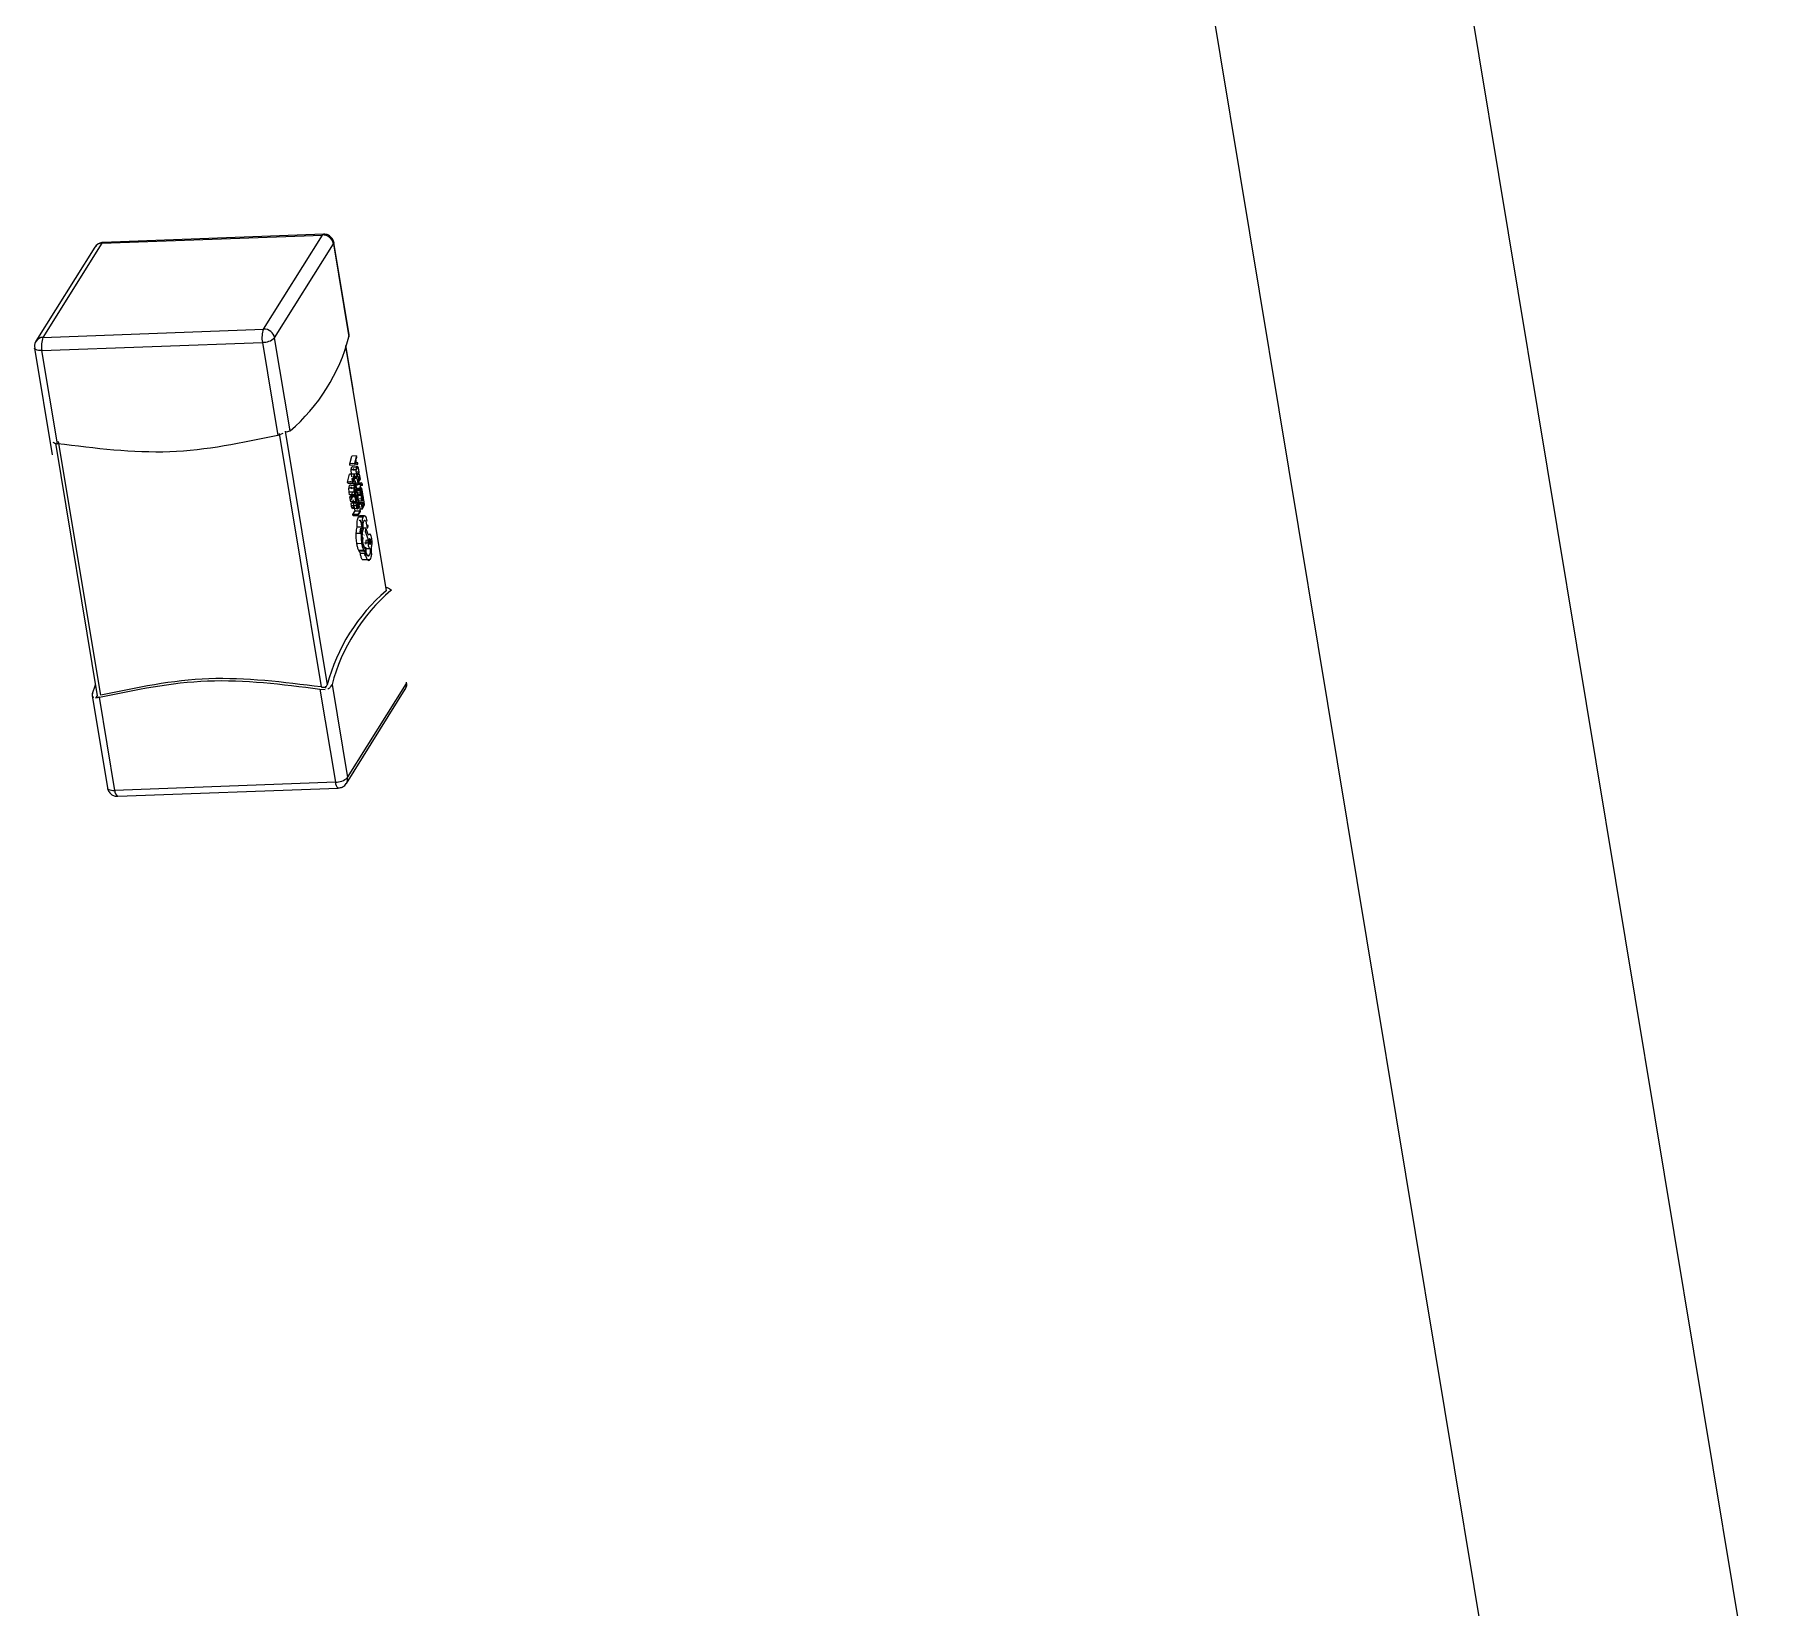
# Model space of a CAD drawing. Header units: millimetres. Extents: x -294 to 2792, y 5 to 1659.
# Drawn here: x 707.894 to 708.582, y 559.919 to 560.546 of the extents above; entities that cross this region are included whole.
import ezdxf

# ---------------------------------------------------------------- set-up
doc = ezdxf.new("R2010")
doc.units = ezdxf.units.MM
doc.layers.get('0').update_dxf_attribs({"lineweight": 18})

msp = doc.modelspace()

# ---------------------------------------------------------------- linework, layer by layer
at = {"color": 7, "linetype": 'Continuous', "lineweight": 25}
for p, q in [((708.65839, 559.39514), (708.26105, 561.79271)), ((708.17948, 561.66235), (708.57324, 559.28642)), ((707.91754, 560.46091), (707.89409, 560.42343)), ((707.92032, 560.46244), (707.89687, 560.42496)), ((707.92087, 560.46271), (707.92028, 560.46273)), ((707.92032, 560.46244), (708.00819, 560.46573)), ((708.00865, 560.46608), (707.92078, 560.46278)), ((707.98474, 560.42825), (708.00819, 560.46573)), ((707.98917, 560.42474), (708.01262, 560.46222)), ((708.01262, 560.46222), (708.01876, 560.42514)), ((708.01884, 560.42593), (708.01274, 560.46273)), ((707.89687, 560.42496), (707.98474, 560.42825)), ((708.01876, 560.42514), (708.01883, 560.42593)), ((707.89353, 560.42066), (707.90057, 560.37817)), ((707.89646, 560.41968), (707.98433, 560.42297)), ((707.90261, 560.38259), (707.89646, 560.41968)), ((707.98433, 560.42297), (707.99047, 560.38589)), ((707.99531, 560.38766), (707.98917, 560.42474)), ((708.01744, 560.42151), (708.0336, 560.32402)), ((708.0204, 560.40427), (708.01751, 560.4217)), ((707.99245, 560.38662), (707.99047, 560.38589)), ((707.99098, 560.3867), (708.00773, 560.28566)), ((707.9934, 560.38759), (708.01015, 560.28655)), ((707.90184, 560.38278), (707.91852, 560.28213)), ((707.91986, 560.28237), (707.90312, 560.38341)), ((708.01908, 560.3746), (708.01989, 560.37767)), ((708.0218, 560.37774), (708.01989, 560.37767)), ((708.0218, 560.37774), (708.02099, 560.37467)), ((708.02166, 560.37638), (708.02188, 560.37721)), ((708.02188, 560.37721), (708.0218, 560.37774)), ((708.01821, 560.36732), (708.01901, 560.37039)), ((708.02092, 560.37046), (708.01901, 560.37039)), ((708.02099, 560.37467), (708.01908, 560.3746)), ((708.01917, 560.37409), (708.01908, 560.3746)), ((708.01917, 560.37409), (708.02108, 560.37416)), ((708.01934, 560.37459), (708.01926, 560.37454)), ((708.02158, 560.3722), (708.01967, 560.37212)), ((708.01976, 560.3705), (708.01967, 560.37212)), ((708.02167, 560.37057), (708.01976, 560.3705)), ((708.01994, 560.36944), (708.01976, 560.3705)), ((708.02161, 560.37334), (708.01994, 560.37327)), ((708.02001, 560.37476), (708.02035, 560.37486)), ((708.02092, 560.37046), (708.02012, 560.36739)), ((708.0204, 560.37286), (708.02069, 560.37193)), ((708.02042, 560.37333), (708.02191, 560.37339)), ((708.02101, 560.36993), (708.02092, 560.37046)), ((708.02097, 560.37021), (708.02109, 560.3704)), ((708.02122, 560.36869), (708.02097, 560.37021)), ((708.02099, 560.37467), (708.02108, 560.37416)), ((708.02108, 560.37416), (708.02235, 560.3744)), ((708.02123, 560.37479), (708.02117, 560.37461)), ((708.02117, 560.37461), (708.02125, 560.37466)), ((708.02119, 560.37466), (708.02125, 560.37466)), ((708.02121, 560.37478), (708.02178, 560.3748)), ((708.02157, 560.37604), (708.02123, 560.37479)), ((708.02125, 560.37466), (708.02178, 560.3748)), ((708.02178, 560.3748), (708.02157, 560.37604)), ((708.02158, 560.3722), (708.02167, 560.37057)), ((708.02171, 560.37197), (708.02194, 560.37285)), ((708.02179, 560.37075), (708.02171, 560.37197)), ((708.02175, 560.37143), (708.02269, 560.37146)), ((708.02189, 560.37018), (708.02179, 560.37075)), ((708.02185, 560.36951), (708.02288, 560.37117)), ((708.02269, 560.37146), (708.02189, 560.37018)), ((708.02226, 560.37493), (708.02191, 560.37492)), ((708.02226, 560.37493), (708.02192, 560.37483)), ((708.02194, 560.37285), (708.02231, 560.37293)), ((708.02235, 560.3744), (708.02226, 560.37493)), ((708.02231, 560.37293), (708.0226, 560.372)), ((708.02288, 560.37028), (708.02231, 560.37026)), ((708.023, 560.37047), (708.02243, 560.37045)), ((708.0226, 560.372), (708.02269, 560.37146)), ((708.02288, 560.37117), (708.02272, 560.37219)), ((708.023, 560.37047), (708.02288, 560.37028)), ((708.02288, 560.37028), (708.02313, 560.36876)), ((708.02333, 560.36847), (708.023, 560.37047)), ((708.02012, 560.36739), (708.01821, 560.36732)), ((708.01829, 560.36681), (708.01821, 560.36732)), ((708.01829, 560.36681), (708.0202, 560.36688)), ((708.01847, 560.36732), (708.01839, 560.36726)), ((708.0207, 560.36492), (708.01879, 560.36485)), ((708.01889, 560.36323), (708.01879, 560.36485)), ((708.02098, 560.36607), (708.01907, 560.366)), ((708.01913, 560.36748), (708.01948, 560.36758)), ((708.01952, 560.36558), (708.01981, 560.36465)), ((708.01955, 560.36605), (708.02103, 560.36611)), ((708.02007, 560.36866), (708.02019, 560.36885)), ((708.02038, 560.36675), (708.02007, 560.36866)), ((708.02012, 560.36739), (708.0202, 560.36688)), ((708.0202, 560.36688), (708.02148, 560.36712)), ((708.02036, 560.36752), (708.0203, 560.36733)), ((708.0203, 560.36733), (708.02038, 560.36739)), ((708.02031, 560.36738), (708.02038, 560.36739)), ((708.02035, 560.3675), (708.0209, 560.36752)), ((708.0207, 560.36877), (708.02036, 560.36752)), ((708.02038, 560.36739), (708.0209, 560.36752)), ((708.02229, 560.36682), (708.02038, 560.36675)), ((708.02042, 560.36742), (708.02076, 560.36795)), ((708.02054, 560.36927), (708.02066, 560.36946)), ((708.02076, 560.36795), (708.02054, 560.36927)), ((708.0209, 560.36752), (708.0207, 560.36877)), ((708.0207, 560.36492), (708.0208, 560.3633)), ((708.02076, 560.36672), (708.02182, 560.36688)), ((708.02084, 560.36624), (708.02076, 560.36672)), ((708.02079, 560.3691), (708.02101, 560.36993)), ((708.02104, 560.36756), (708.02079, 560.3691)), ((708.0221, 560.36892), (708.02083, 560.36887)), ((708.02245, 560.36934), (708.02084, 560.36928)), ((708.02122, 560.36625), (708.02084, 560.36624)), ((708.02084, 560.3647), (708.02107, 560.36557)), ((708.02092, 560.36347), (708.02084, 560.3647)), ((708.02198, 560.36873), (708.02086, 560.36869)), ((708.02088, 560.36814), (708.02122, 560.36869)), ((708.02088, 560.36415), (708.02181, 560.36419)), ((708.02185, 560.36951), (708.02089, 560.36948)), ((708.02101, 560.36291), (708.02092, 560.36347)), ((708.02097, 560.36224), (708.02201, 560.36389)), ((708.02181, 560.36419), (708.02101, 560.36291)), ((708.02139, 560.36765), (708.02103, 560.36764)), ((708.02139, 560.36765), (708.02104, 560.36756)), ((708.02107, 560.36557), (708.02143, 560.36565)), ((708.0211, 560.36469), (708.02154, 560.36628)), ((708.02119, 560.36417), (708.0211, 560.36469)), ((708.02275, 560.36631), (708.02122, 560.36625)), ((708.02126, 560.36383), (708.02139, 560.36403)), ((708.02133, 560.36315), (708.02126, 560.36383)), ((708.02148, 560.36712), (708.02139, 560.36765)), ((708.02143, 560.36565), (708.02172, 560.36472)), ((708.02154, 560.36628), (708.02159, 560.36644)), ((708.02167, 560.36444), (708.02177, 560.36479)), ((708.02167, 560.36369), (708.02167, 560.36444)), ((708.02168, 560.36314), (708.02167, 560.36369)), ((708.02172, 560.36472), (708.02181, 560.36419)), ((708.02201, 560.36389), (708.02184, 560.36492)), ((708.02257, 560.36953), (708.02185, 560.36951)), ((708.02301, 560.36477), (708.02187, 560.36472)), ((708.0221, 560.3661), (708.02192, 560.36641)), ((708.0231, 560.36425), (708.02196, 560.3642)), ((708.0221, 560.36892), (708.02198, 560.36873)), ((708.02198, 560.36873), (708.02229, 560.36682)), ((708.0233, 560.3641), (708.02198, 560.36405)), ((708.02317, 560.3639), (708.02199, 560.36386)), ((708.0221, 560.36307), (708.02205, 560.36395)), ((708.02233, 560.36749), (708.0221, 560.36892)), ((708.02213, 560.36581), (708.0221, 560.3661)), ((708.02267, 560.36802), (708.02225, 560.368)), ((708.02229, 560.36682), (708.02333, 560.36847)), ((708.02267, 560.36679), (708.0223, 560.36678)), ((708.02267, 560.36802), (708.02233, 560.36749)), ((708.02373, 560.36695), (708.02234, 560.3669)), ((708.02257, 560.36953), (708.02245, 560.36934)), ((708.02245, 560.36934), (708.02267, 560.36802)), ((708.02279, 560.36821), (708.02257, 560.36953)), ((708.02373, 560.36695), (708.02267, 560.36679)), ((708.02267, 560.36679), (708.02275, 560.36631)), ((708.0227, 560.36875), (708.02313, 560.36876)), ((708.02275, 560.36631), (708.02343, 560.36648)), ((708.02313, 560.36876), (708.02279, 560.36821)), ((708.02345, 560.36635), (708.02282, 560.36632)), ((708.02345, 560.36635), (708.02301, 560.36477)), ((708.02301, 560.36477), (708.0231, 560.36425)), ((708.0231, 560.36425), (708.02366, 560.36647)), ((708.02358, 560.36451), (708.02316, 560.3645)), ((708.0233, 560.3641), (708.02317, 560.3639)), ((708.02317, 560.3639), (708.02324, 560.36322)), ((708.02368, 560.36486), (708.02325, 560.36485)), ((708.02336, 560.36334), (708.0233, 560.3641)), ((708.02345, 560.36302), (708.02336, 560.36334)), ((708.0235, 560.36651), (708.02343, 560.36648)), ((708.0235, 560.36651), (708.02345, 560.36635)), ((708.02404, 560.36588), (708.02351, 560.36586)), ((708.02401, 560.36617), (708.02358, 560.36615)), ((708.02368, 560.36486), (708.02358, 560.36451)), ((708.02358, 560.36451), (708.02358, 560.36376)), ((708.02358, 560.36376), (708.02359, 560.36321)), ((708.02366, 560.36647), (708.02383, 560.36648)), ((708.02388, 560.36482), (708.02366, 560.36481)), ((708.02388, 560.36482), (708.02368, 560.36486)), ((708.02373, 560.36358), (708.02372, 560.36418)), ((708.02373, 560.36285), (708.02373, 560.36358)), ((708.02383, 560.36648), (708.02401, 560.36617)), ((708.02407, 560.36414), (708.02388, 560.36482)), ((708.02396, 560.36402), (708.02401, 560.36314)), ((708.02401, 560.36617), (708.02404, 560.36588)), ((708.02401, 560.36314), (708.02415, 560.36335)), ((708.02404, 560.36588), (708.02416, 560.36606)), ((708.02415, 560.36335), (708.02407, 560.36414)), ((708.02416, 560.36606), (708.02412, 560.36638)), ((708.0208, 560.3633), (708.01889, 560.36323)), ((708.01906, 560.36217), (708.01889, 560.36323)), ((708.02097, 560.36224), (708.01906, 560.36217)), ((708.01919, 560.36138), (708.01931, 560.36157)), ((708.0211, 560.36145), (708.01919, 560.36138)), ((708.01951, 560.35947), (708.01919, 560.36138)), ((708.02122, 560.36164), (708.01931, 560.36157)), ((708.02142, 560.35954), (708.01951, 560.35947)), ((708.01955, 560.36014), (708.01988, 560.36067)), ((708.01966, 560.362), (708.01978, 560.36219)), ((708.02157, 560.36207), (708.01966, 560.362)), ((708.01988, 560.36067), (708.01966, 560.362)), ((708.01966, 560.35877), (708.0198, 560.35899)), ((708.02157, 560.35884), (708.01966, 560.35877)), ((708.01976, 560.35782), (708.01966, 560.35877)), ((708.02167, 560.35789), (708.01976, 560.35782)), ((708.02171, 560.35906), (708.0198, 560.35899)), ((708.02, 560.36086), (708.02035, 560.36142)), ((708.0201, 560.36293), (708.02022, 560.36312)), ((708.02035, 560.36142), (708.0201, 560.36293)), ((708.02205, 560.35677), (708.02014, 560.3567)), ((708.02016, 560.35719), (708.02054, 560.3573)), ((708.0205, 560.36011), (708.02063, 560.36031)), ((708.02073, 560.35926), (708.0205, 560.36011)), ((708.02054, 560.3573), (708.02078, 560.35813)), ((708.02264, 560.35933), (708.02073, 560.35926)), ((708.02078, 560.35813), (708.02073, 560.35926)), ((708.0208, 560.3633), (708.02097, 560.36224)), ((708.02169, 560.36226), (708.02097, 560.36223)), ((708.02104, 560.35726), (708.02116, 560.35745)), ((708.02128, 560.35578), (708.02104, 560.35726)), ((708.02122, 560.36164), (708.0211, 560.36145)), ((708.0211, 560.36145), (708.02142, 560.35954)), ((708.02146, 560.36021), (708.02122, 560.36164)), ((708.02151, 560.36251), (708.02133, 560.36315)), ((708.02179, 560.36074), (708.02138, 560.36072)), ((708.02142, 560.35954), (708.02246, 560.3612)), ((708.02201, 560.363), (708.02144, 560.36298)), ((708.02179, 560.36074), (708.02146, 560.36021)), ((708.02172, 560.36246), (708.02151, 560.36251)), ((708.02213, 560.36319), (708.02156, 560.36317)), ((708.02169, 560.36226), (708.02157, 560.36207)), ((708.02157, 560.36207), (708.02179, 560.36074)), ((708.02171, 560.35906), (708.02157, 560.35884)), ((708.02157, 560.35884), (708.02167, 560.35789)), ((708.02179, 560.35809), (708.02171, 560.35906)), ((708.02199, 560.35972), (708.02177, 560.36053)), ((708.02177, 560.35838), (708.02189, 560.35857)), ((708.02209, 560.35647), (708.02177, 560.35838)), ((708.02207, 560.35726), (708.02179, 560.35809)), ((708.02181, 560.36016), (708.02241, 560.36018)), ((708.02182, 560.36147), (708.02226, 560.36149)), ((708.02189, 560.36193), (708.02237, 560.36269)), ((708.02226, 560.36149), (708.02191, 560.36093)), ((708.02254, 560.36039), (708.02194, 560.36036)), ((708.02213, 560.36074), (708.02197, 560.36148)), ((708.02213, 560.36319), (708.02201, 560.363)), ((708.02201, 560.363), (708.02226, 560.36149)), ((708.02368, 560.3606), (708.02204, 560.36054)), ((708.02245, 560.35737), (708.02207, 560.35726)), ((708.02324, 560.36322), (708.02213, 560.36318)), ((708.02246, 560.3612), (708.02213, 560.36319)), ((708.02213, 560.35714), (708.02246, 560.35767)), ((708.02342, 560.36258), (708.02224, 560.36254)), ((708.02363, 560.36253), (708.02224, 560.36248)), ((708.02224, 560.35899), (708.02236, 560.35918)), ((708.02246, 560.35767), (708.02224, 560.35899)), ((708.0238, 560.362), (708.02233, 560.36195)), ((708.02254, 560.36039), (708.02241, 560.36018)), ((708.02241, 560.36018), (708.02264, 560.35933)), ((708.02269, 560.35821), (708.02245, 560.35737)), ((708.02277, 560.35945), (708.02254, 560.36039)), ((708.02254, 560.35688), (708.02284, 560.35795)), ((708.02258, 560.35786), (708.02293, 560.35841)), ((708.02264, 560.35933), (708.02269, 560.35821)), ((708.02295, 560.35733), (708.02266, 560.35732)), ((708.02268, 560.35993), (708.02279, 560.36012)), ((708.02293, 560.35841), (708.02268, 560.35993)), ((708.0239, 560.35979), (708.0227, 560.35975)), ((708.02307, 560.35752), (708.02272, 560.35751)), ((708.02284, 560.35795), (708.02277, 560.35945)), ((708.02427, 560.35925), (708.02278, 560.3592)), ((708.02415, 560.35907), (708.02279, 560.35901)), ((708.0238, 560.35864), (708.02281, 560.3586)), ((708.02368, 560.35845), (708.02282, 560.35842)), ((708.02307, 560.35752), (708.02295, 560.35733)), ((708.02339, 560.35557), (708.02307, 560.35752)), ((708.024, 560.35654), (708.02323, 560.35651)), ((708.02324, 560.36322), (708.02342, 560.36258)), ((708.02428, 560.36277), (708.02338, 560.36273)), ((708.02342, 560.36258), (708.02363, 560.36253)), ((708.02363, 560.36253), (708.02373, 560.36285)), ((708.0238, 560.35864), (708.02368, 560.35845)), ((708.02368, 560.35845), (708.024, 560.35654)), ((708.02401, 560.36314), (708.02373, 560.36313)), ((708.02405, 560.36081), (708.02378, 560.3608)), ((708.02428, 560.36277), (708.0238, 560.362)), ((708.02404, 560.35721), (708.0238, 560.35864)), ((708.02388, 560.36155), (708.02405, 560.36081)), ((708.0239, 560.35979), (708.02403, 560.36)), ((708.02392, 560.36022), (708.02428, 560.36023)), ((708.0247, 560.36019), (708.02394, 560.36016)), ((708.02437, 560.35774), (708.02395, 560.35772)), ((708.02398, 560.36171), (708.02405, 560.36182)), ((708.02411, 560.36112), (708.02398, 560.36171)), ((708.024, 560.35654), (708.02504, 560.35819)), ((708.02459, 560.36), (708.02402, 560.35998)), ((708.02438, 560.36145), (708.02404, 560.36144)), ((708.02437, 560.35774), (708.02404, 560.35721)), ((708.02424, 560.36186), (708.02408, 560.36186)), ((708.02441, 560.36105), (708.02413, 560.36104)), ((708.02427, 560.35925), (708.02415, 560.35907)), ((708.02415, 560.35907), (708.02437, 560.35774)), ((708.02422, 560.36077), (708.02434, 560.36077)), ((708.02449, 560.35793), (708.02427, 560.35925)), ((708.02435, 560.3623), (708.02428, 560.36277)), ((708.0244, 560.35847), (708.02484, 560.35848)), ((708.02484, 560.35848), (708.02449, 560.35793)), ((708.0247, 560.36019), (708.02459, 560.36)), ((708.02459, 560.36), (708.02484, 560.35848)), ((708.02504, 560.35819), (708.0247, 560.36019)), ((708.02036, 560.35432), (708.02128, 560.35578)), ((708.02227, 560.35439), (708.02036, 560.35432)), ((708.02044, 560.35384), (708.02036, 560.35432)), ((708.02235, 560.35391), (708.02044, 560.35384)), ((708.02128, 560.35578), (708.02319, 560.35586)), ((708.02319, 560.35586), (708.02227, 560.35439)), ((708.02227, 560.35439), (708.02235, 560.35391)), ((708.02235, 560.35391), (708.02339, 560.35557)), ((708.0226, 560.35344), (708.02451, 560.35351)), ((708.02497, 560.35386), (708.02306, 560.35379)), ((708.02397, 560.34965), (708.02377, 560.35083)), ((708.02568, 560.35091), (708.02588, 560.34972)), ((708.02588, 560.34972), (708.02589, 560.34955)), ((708.02172, 560.34693), (708.02363, 560.347)), ((708.02384, 560.3428), (708.02193, 560.34273)), ((708.02398, 560.34935), (708.02207, 560.34928)), ((708.0233, 560.34748), (708.02355, 560.34892)), ((708.0244, 560.34477), (708.0233, 560.34748)), ((708.02546, 560.34899), (708.02455, 560.34896)), ((708.02459, 560.3487), (708.02456, 560.34891)), ((708.02471, 560.3461), (708.02479, 560.34622)), ((708.02495, 560.3431), (708.02686, 560.34318)), ((708.02546, 560.34899), (708.02521, 560.34755)), ((708.02521, 560.34755), (708.02631, 560.34484)), ((708.02662, 560.34617), (708.02546, 560.34899)), ((708.02743, 560.34409), (708.02552, 560.34402)), ((708.0267, 560.34629), (708.02658, 560.34628)), ((708.0267, 560.34629), (708.02662, 560.34617)), ((708.02466, 560.34009), (708.02275, 560.34002)), ((708.02326, 560.33938), (708.02275, 560.34002)), ((708.02517, 560.33945), (708.02326, 560.33938)), ((708.02335, 560.33874), (708.02326, 560.33938)), ((708.02526, 560.33882), (708.02335, 560.33874)), ((708.02612, 560.33635), (708.02421, 560.33628)), ((708.02466, 560.34009), (708.02517, 560.33945)), ((708.02517, 560.33945), (708.02526, 560.33882)), ((708.02716, 560.33645), (708.02525, 560.33638)), ((708.0257, 560.33955), (708.02558, 560.34113)), ((708.02729, 560.34076), (708.02561, 560.34069)), ((708.02687, 560.33809), (708.02616, 560.33806)), ((708.0336, 560.32402), (708.03368, 560.32414)), ((708.03523, 560.32457), (708.03564, 560.3244)), ((707.91647, 560.28225), (707.92257, 560.24544)), ((707.91655, 560.28304), (707.9178, 560.28647)), ((707.91802, 560.28185), (707.91871, 560.28225)), ((707.9255, 560.24447), (707.91935, 560.28155)), ((708.00722, 560.28484), (708.01336, 560.24776)), ((708.00722, 560.28484), (708.00934, 560.28469)), ((708.00928, 560.28564), (708.00971, 560.28529)), ((708.01206, 560.28662), (708.0182, 560.24953)), ((708.01777, 560.24727), (708.04122, 560.28475)), ((708.0182, 560.24953), (708.04165, 560.28701)), ((708.01336, 560.24776), (707.9255, 560.24447)), ((707.92667, 560.2421), (708.01453, 560.24539)), ((708.01427, 560.24547), (708.01504, 560.24544))]:
    msp.add_line(p, q, dxfattribs=at)
for points in [[(708.01274, 560.46273), (708.01274, 560.46254), (708.01262, 560.46222)], [(707.89646, 560.41968), (707.89573, 560.41968), (707.89508, 560.41975), (707.89451, 560.41987), (707.89406, 560.42006), (707.89374, 560.42028), (707.89356, 560.42055), (707.89353, 560.42066)], [(708.04165, 560.28701), (708.04178, 560.28733), (708.04178, 560.28752)], [(707.92257, 560.24544), (707.9226, 560.24534), (707.92277, 560.24507), (707.92309, 560.24484), (707.92355, 560.24466), (707.92411, 560.24454), (707.92477, 560.24447), (707.9255, 560.24447)]]:
    msp.add_lwpolyline(points, dxfattribs=at)
for centre, radius, start, end in [((707.92037, 560.45906), 0.00338, 90.72753, 146.77623), ((707.92084, 560.46223), 0.000559, 96.55422, 158.07791), ((708.00871, 560.46552), 0.000558, 96.05279, 158.15447), ((708.00833, 560.46137), 0.00437, 11.31627, 91.88831), ((707.99342, 560.42491), 0.0093, 158.96821, 192.05159), ((707.98488, 560.42389), 0.00437, 11.31627, 91.88831), ((707.89692, 560.42158), 0.00338, 90.73465, 146.39965), ((707.90556, 560.42162), 0.0093, 158.96821, 192.05159), ((707.9846, 560.42971), 0.00674, 267.64387, 312.58732), ((707.94674, 560.44413), 0.07449, 310.70311, 345.22918), ((708.08217, 560.26756), 0.07449, 130.70311, 165.22918), ((708.08408, 560.26763), 0.07449, 130.70311, 165.22918), ((708.03847, 560.28644), 0.00323, 328.3562, 10.17537), ((708.01364, 560.2545), 0.00674, 267.64387, 312.58732), ((708.016, 560.24759), 0.00264, 176.26832, 236.15225), ((708.01503, 560.24896), 0.00323, 327.97238, 10.17993), ((707.92812, 560.24429), 0.00263, 176.18542, 236.38044)]:
    msp.add_arc(centre, radius, start, end, dxfattribs=at)
for points, knots in [([(707.92028, 560.46273), (707.91979, 560.4626), (707.91905, 560.46239), (707.91813, 560.46171), (707.91778, 560.46121), (707.91758, 560.46092)], [0, 0, 0, 0, 0.001520036, 0.002319337, 0.003382694, 0.003382694, 0.003382694, 0.003382694]), ([(708.01271, 560.46273), (708.01271, 560.4628), (708.0127, 560.46338), (708.01214, 560.4644), (708.0111, 560.46545), (708.00986, 560.46604), (708.00907, 560.46602), (708.00873, 560.46601)], [0, 0, 0, 0, 0.000222355, 0.001769783, 0.003367399, 0.004781718, 0.005795422, 0.005795422, 0.005795422, 0.005795422]), ([(707.89413, 560.42344), (707.89408, 560.42337), (707.89373, 560.42295), (707.89344, 560.42196), (707.89353, 560.42108), (707.89357, 560.42066)], [0, 0, 0, 0, 0.000247285, 0.001684348, 0.002966857, 0.002966857, 0.002966857, 0.002966857]), ([(707.99531, 560.38766), (707.99513, 560.38757), (707.99478, 560.38739), (707.99399, 560.38721), (707.9935, 560.38712), (707.9934, 560.3871)], [0, 0, 0, 0, 0.000895094, 0.001790491, 0.002004002, 0.002004002, 0.002004002, 0.002004002]), ([(708.01967, 560.37212), (708.01969, 560.37236), (708.01975, 560.37285), (708.01988, 560.37313), (708.01994, 560.37327)], [0, 0, 0, 0, 0.000582269, 0.001194799, 0.001194799, 0.001194799, 0.001194799]), ([(708.01994, 560.37327), (708.02002, 560.37336), (708.02017, 560.37353), (708.02034, 560.3734), (708.02042, 560.37333)], [0, 0, 0, 0, 0.0003449408, 0.0006698384, 0.0006698384, 0.0006698384, 0.0006698384]), ([(708.02185, 560.37334), (708.02179, 560.3732), (708.02166, 560.37292), (708.0216, 560.37243), (708.02158, 560.3722)], [0, 0, 0, 0, 0.000612531, 0.001194799, 0.001194799, 0.001194799, 0.001194799]), ([(708.02233, 560.3734), (708.02225, 560.37347), (708.02208, 560.37361), (708.02193, 560.37343), (708.02185, 560.37334)], [0, 0, 0, 0, 0.0003248977, 0.0006698384, 0.0006698384, 0.0006698384, 0.0006698384]), ([(708.02272, 560.37219), (708.02266, 560.37245), (708.02256, 560.37295), (708.02241, 560.37326), (708.02233, 560.3734)], [0, 0, 0, 0, 0.000663033, 0.001280313, 0.001280313, 0.001280313, 0.001280313]), ([(708.01879, 560.36485), (708.01882, 560.36509), (708.01887, 560.36557), (708.019, 560.36585), (708.01907, 560.366)], [0, 0, 0, 0, 0.000582269, 0.001194799, 0.001194799, 0.001194799, 0.001194799]), ([(708.01907, 560.366), (708.01915, 560.36608), (708.0193, 560.36626), (708.01947, 560.36612), (708.01955, 560.36605)], [0, 0, 0, 0, 0.0003449408, 0.0006698384, 0.0006698384, 0.0006698384, 0.0006698384]), ([(708.02098, 560.36607), (708.02091, 560.36592), (708.02078, 560.36565), (708.02073, 560.36516), (708.0207, 560.36492)], [0, 0, 0, 0, 0.000612531, 0.001194799, 0.001194799, 0.001194799, 0.001194799]), ([(708.02146, 560.36612), (708.02138, 560.36619), (708.02121, 560.36633), (708.02106, 560.36616), (708.02098, 560.36607)], [0, 0, 0, 0, 0.0003248977, 0.0006698384, 0.0006698384, 0.0006698384, 0.0006698384]), ([(708.02184, 560.36492), (708.02179, 560.36518), (708.02169, 560.36568), (708.02153, 560.36598), (708.02146, 560.36612)], [0, 0, 0, 0, 0.000663033, 0.001280313, 0.001280313, 0.001280313, 0.001280313]), ([(708.02205, 560.36395), (708.02203, 560.36401), (708.02201, 560.36413), (708.02196, 560.36427), (708.02191, 560.36434), (708.02187, 560.36434), (708.02186, 560.36434)], [0, 0, 0, 0, 0.0001412582, 0.0002604163, 0.0003674781, 0.0004758507, 0.0004758507, 0.0004758507, 0.0004758507]), ([(708.02372, 560.36418), (708.02372, 560.3642), (708.02372, 560.36425), (708.02373, 560.36432), (708.02375, 560.36437), (708.02376, 560.3644), (708.02377, 560.36441)], [0, 0, 0, 0, 0.0000619787, 0.0001202989, 0.000178619, 0.0002405973, 0.0002405973, 0.0002405973, 0.0002405973]), ([(708.02412, 560.36638), (708.0241, 560.36647), (708.02405, 560.36665), (708.02396, 560.36683), (708.02385, 560.36693), (708.02377, 560.36694), (708.02373, 560.36695)], [0, 0, 0, 0, 0.0001683148, 0.0003406136, 0.0005318669, 0.0007532327, 0.0007532327, 0.0007532327, 0.0007532327]), ([(708.02377, 560.36441), (708.02378, 560.36441), (708.02382, 560.36441), (708.02387, 560.36434), (708.02392, 560.3642), (708.02394, 560.36408), (708.02396, 560.36402)], [0, 0, 0, 0, 0.0001083726, 0.0002154344, 0.0003345925, 0.0004758507, 0.0004758507, 0.0004758507, 0.0004758507]), ([(708.02014, 560.3567), (708.02007, 560.35683), (708.01991, 560.3571), (708.01981, 560.35757), (708.01976, 560.35782)], [0, 0, 0, 0, 0.000586514, 0.001195807, 0.001195807, 0.001195807, 0.001195807]), ([(708.02163, 560.36292), (708.02164, 560.36295), (708.02166, 560.36299), (708.02168, 560.36307), (708.02168, 560.36311), (708.02168, 560.36314)], [0, 0, 0, 0, 0.0001150079, 0.0001677232, 0.0002207258, 0.0002207258, 0.0002207258, 0.0002207258]), ([(708.02167, 560.35789), (708.02172, 560.35765), (708.02182, 560.35717), (708.02198, 560.3569), (708.02205, 560.35677)], [0, 0, 0, 0, 0.000609293, 0.001195807, 0.001195807, 0.001195807, 0.001195807]), ([(708.02177, 560.36053), (708.02175, 560.36067), (708.02173, 560.36088), (708.02172, 560.36116), (708.02173, 560.36134), (708.02175, 560.36152), (708.0218, 560.36174), (708.02185, 560.36185), (708.02189, 560.36193)], [0, 0, 0, 0, 0.00037732, 0.000544704, 0.000706195, 0.000869385, 0.001041643, 0.001436121, 0.001436121, 0.001436121, 0.001436121]), ([(708.02205, 560.35677), (708.02213, 560.35671), (708.0223, 560.3566), (708.02246, 560.35678), (708.02254, 560.35688)], [0, 0, 0, 0, 0.0003231992, 0.0006725941, 0.0006725941, 0.0006725941, 0.0006725941]), ([(708.02252, 560.36025), (708.02249, 560.36022), (708.02242, 560.36016), (708.02232, 560.36024), (708.02222, 560.36043), (708.02216, 560.36063), (708.02213, 560.36074)], [0, 0, 0, 0, 0.0001984207, 0.000381777, 0.0005744576, 0.0007978171, 0.0007978171, 0.0007978171, 0.0007978171]), ([(708.02354, 560.363), (708.02353, 560.36299), (708.02352, 560.36297), (708.02349, 560.36296), (708.02347, 560.36298), (708.02345, 560.36301), (708.02345, 560.36302)], [0, 0, 0, 0, 0.000035119, 0.0000686221, 0.0001027982, 0.0001398115, 0.0001398115, 0.0001398115, 0.0001398115]), ([(708.02359, 560.36321), (708.02359, 560.36318), (708.02359, 560.36314), (708.02357, 560.36306), (708.02355, 560.36302), (708.02354, 560.363)], [0, 0, 0, 0, 0.0000530026, 0.0001057178, 0.0002207258, 0.0002207258, 0.0002207258, 0.0002207258]), ([(708.0238, 560.362), (708.02378, 560.36196), (708.02374, 560.36189), (708.02368, 560.36173), (708.02364, 560.36155), (708.02362, 560.36132), (708.02362, 560.36113), (708.02364, 560.36087), (708.02366, 560.36071), (708.02368, 560.3606)], [0, 0, 0, 0, 0.000236537, 0.000404941, 0.000676748, 0.000802158, 0.001021939, 0.001135783, 0.001443064, 0.001443064, 0.001443064, 0.001443064]), ([(708.02368, 560.3606), (708.02369, 560.36055), (708.0237, 560.36047), (708.02373, 560.36035), (708.02375, 560.36023), (708.02378, 560.36011), (708.02381, 560.36001), (708.02385, 560.3599), (708.02388, 560.35983), (708.0239, 560.35979)], [0, 0, 0, 0, 0.0001129195, 0.0002258489, 0.0003387887, 0.0004517388, 0.0005646976, 0.0006776626, 0.0008349388, 0.0008349388, 0.0008349388, 0.0008349388]), ([(708.02379, 560.36072), (708.02378, 560.36079), (708.02377, 560.36089), (708.02376, 560.36104), (708.02376, 560.36115), (708.02378, 560.36127), (708.0238, 560.36137), (708.02384, 560.36147), (708.02387, 560.36152), (708.02388, 560.36155)], [0, 0, 0, 0, 0.0001818459, 0.000245162, 0.0003700523, 0.0004309769, 0.0005894333, 0.0006715484, 0.0008507408, 0.0008507408, 0.0008507408, 0.0008507408]), ([(708.02403, 560.36), (708.02401, 560.36002), (708.02399, 560.36006), (708.02395, 560.36014), (708.02392, 560.36023), (708.02388, 560.36032), (708.02385, 560.36043), (708.02382, 560.36056), (708.0238, 560.36066), (708.02379, 560.36072)], [0, 0, 0, 0, 0.0001027713, 0.0002055578, 0.0003083593, 0.0004111734, 0.0005139951, 0.0006168177, 0.0007673661, 0.0007673661, 0.0007673661, 0.0007673661]), ([(708.02405, 560.36182), (708.02406, 560.36183), (708.02408, 560.36186), (708.0241, 560.36188), (708.02413, 560.3619), (708.02415, 560.36191), (708.02418, 560.36191), (708.02421, 560.36189), (708.02423, 560.36187), (708.02424, 560.36186)], [0, 0, 0, 0, 0.0000326899, 0.000065387, 0.0000980921, 0.0001308047, 0.0001635225, 0.0001993368, 0.00023573, 0.00023573, 0.00023573, 0.00023573]), ([(708.02405, 560.36081), (708.02406, 560.36074), (708.02409, 560.36062), (708.02413, 560.36049), (708.02416, 560.3604), (708.02421, 560.3603), (708.02427, 560.36023), (708.02432, 560.36022), (708.02437, 560.36024), (708.02441, 560.36029), (708.02443, 560.36032)], [0, 0, 0, 0, 0.0001366662, 0.0002435005, 0.0002968524, 0.0003838988, 0.000536038, 0.000609029, 0.0006819765, 0.0008396721, 0.0008396721, 0.0008396721, 0.0008396721]), ([(708.02423, 560.36075), (708.02422, 560.36076), (708.02421, 560.36078), (708.02419, 560.36082), (708.02418, 560.36086), (708.02416, 560.36092), (708.02415, 560.36097), (708.02413, 560.36103), (708.02412, 560.36109), (708.02411, 560.36112)], [0, 0, 0, 0, 0.0000617581, 0.0000924692, 0.0001539605, 0.0002153919, 0.0002460828, 0.0003074797, 0.0003975587, 0.0003975587, 0.0003975587, 0.0003975587]), ([(708.02434, 560.36077), (708.02433, 560.36076), (708.02432, 560.36074), (708.0243, 560.36073), (708.02429, 560.36072), (708.02427, 560.36072), (708.02426, 560.36072), (708.02425, 560.36073), (708.02424, 560.36074), (708.02423, 560.36075)], [0, 0, 0, 0, 0.0000381737, 0.0000572328, 0.0000762972, 0.0000953674, 0.0001144426, 0.0001239677, 0.000149251, 0.000149251, 0.000149251, 0.000149251]), ([(708.02424, 560.36186), (708.02425, 560.36185), (708.02426, 560.36183), (708.02429, 560.36179), (708.02431, 560.36175), (708.02433, 560.36169), (708.02435, 560.36163), (708.02437, 560.36155), (708.02438, 560.36149), (708.02438, 560.36145)], [0, 0, 0, 0, 0.0000592974, 0.0001186108, 0.0001779355, 0.0002372631, 0.000296584, 0.000355891, 0.0004381742, 0.0004381742, 0.0004381742, 0.0004381742]), ([(708.02451, 560.3615), (708.0245, 560.36156), (708.02448, 560.36166), (708.02445, 560.36179), (708.02441, 560.3619), (708.02437, 560.36198), (708.02433, 560.36204), (708.02431, 560.36206), (708.02429, 560.36208)], [0, 0, 0, 0, 0.0001189064, 0.0002334489, 0.0003372202, 0.000439659, 0.0005300452, 0.0006220993, 0.0006220993, 0.0006220993, 0.0006220993]), ([(708.02441, 560.36105), (708.02441, 560.36103), (708.0244, 560.361), (708.0244, 560.36095), (708.02439, 560.36091), (708.02438, 560.36087), (708.02437, 560.36084), (708.02436, 560.3608), (708.02435, 560.36079), (708.02434, 560.36077)], [0, 0, 0, 0, 0.0000376033, 0.0000752178, 0.0001128409, 0.0001504662, 0.0001880867, 0.0002256973, 0.0002830438, 0.0002830438, 0.0002830438, 0.0002830438]), ([(708.02438, 560.36145), (708.02439, 560.36144), (708.02439, 560.3614), (708.0244, 560.36134), (708.0244, 560.36129), (708.02441, 560.36123), (708.02441, 560.36117), (708.02441, 560.36111), (708.02441, 560.36107), (708.02441, 560.36105)], [0, 0, 0, 0, 0.0000580396, 0.0001160908, 0.0001741568, 0.0002322401, 0.000290341, 0.0003496391, 0.0004099293, 0.0004099293, 0.0004099293, 0.0004099293]), ([(708.02443, 560.36032), (708.02445, 560.36035), (708.02447, 560.36038), (708.02449, 560.36044), (708.02451, 560.36049), (708.02452, 560.36056), (708.02453, 560.36063), (708.02455, 560.36071), (708.02455, 560.36077), (708.02455, 560.3608)], [0, 0, 0, 0, 0.0001321662, 0.000165106, 0.0002310618, 0.0002970369, 0.0003630249, 0.0004304614, 0.0004990029, 0.0004990029, 0.0004990029, 0.0004990029]), ([(708.02455, 560.3608), (708.02455, 560.36083), (708.02456, 560.3609), (708.02456, 560.361), (708.02455, 560.3611), (708.02455, 560.3612), (708.02454, 560.3613), (708.02453, 560.3614), (708.02451, 560.36147), (708.02451, 560.3615)], [0, 0, 0, 0, 0.00009846, 0.0001969191, 0.0002953603, 0.0003937734, 0.0004921561, 0.0006002048, 0.0007090681, 0.0007090681, 0.0007090681, 0.0007090681]), ([(708.02207, 560.34928), (708.02205, 560.34973), (708.02202, 560.35058), (708.0221, 560.35178), (708.0223, 560.35278), (708.0225, 560.35321), (708.0226, 560.35344)], [0, 0, 0, 0, 0.001120181, 0.002134082, 0.003141285, 0.004243191, 0.004243191, 0.004243191, 0.004243191]), ([(708.02377, 560.35083), (708.02371, 560.35108), (708.0236, 560.35155), (708.02337, 560.35199), (708.02312, 560.35208), (708.02296, 560.35191), (708.02288, 560.35181)], [0, 0, 0, 0, 0.000496263, 0.0009262, 0.001357619, 0.001857724, 0.001857724, 0.001857724, 0.001857724]), ([(708.02451, 560.35351), (708.02441, 560.35328), (708.02421, 560.35285), (708.02402, 560.35185), (708.02393, 560.35065), (708.02396, 560.3498), (708.02398, 560.34935)], [0, 0, 0, 0, 0.001101906, 0.002109109, 0.00312301, 0.004243191, 0.004243191, 0.004243191, 0.004243191]), ([(708.02456, 560.34891), (708.02452, 560.34922), (708.02446, 560.34966), (708.02445, 560.35026), (708.02446, 560.35066), (708.02451, 560.35102), (708.0246, 560.35148), (708.02471, 560.35172), (708.02479, 560.35189)], [0, 0, 0, 0, 0.000818274, 0.001176715, 0.001518696, 0.001860677, 0.002219118, 0.003037392, 0.003037392, 0.003037392, 0.003037392]), ([(708.02479, 560.35189), (708.02487, 560.35198), (708.02503, 560.35215), (708.02528, 560.35206), (708.02551, 560.35162), (708.02562, 560.35116), (708.02568, 560.35091)], [0, 0, 0, 0, 0.000500105, 0.000931524, 0.001361461, 0.001857724, 0.001857724, 0.001857724, 0.001857724]), ([(708.0261, 560.35178), (708.026, 560.35219), (708.0258, 560.35302), (708.02552, 560.35344), (708.02537, 560.35365)], [0, 0, 0, 0, 0.001014281, 0.002038995, 0.002038995, 0.002038995, 0.002038995]), ([(708.02626, 560.34909), (708.02628, 560.34916), (708.02633, 560.34929), (708.02638, 560.34957), (708.02639, 560.34989), (708.02637, 560.35011), (708.02636, 560.35023)], [0, 0, 0, 0, 0.000303172, 0.000575067, 0.000846586, 0.001148748, 0.001148748, 0.001148748, 0.001148748]), ([(708.02193, 560.34273), (708.02185, 560.34341), (708.02167, 560.34479), (708.0217, 560.34621), (708.02172, 560.34693)], [0, 0, 0, 0, 0.002087017, 0.004219234, 0.004219234, 0.004219234, 0.004219234]), ([(708.02172, 560.34693), (708.02176, 560.34737), (708.02183, 560.34824), (708.02199, 560.34894), (708.02207, 560.34928)], [0, 0, 0, 0, 0.001215874, 0.00238647, 0.00238647, 0.00238647, 0.00238647]), ([(708.02275, 560.34002), (708.02258, 560.34038), (708.02226, 560.3411), (708.02204, 560.34219), (708.02193, 560.34273)], [0, 0, 0, 0, 0.001431227, 0.002843804, 0.002843804, 0.002843804, 0.002843804]), ([(708.02363, 560.347), (708.02361, 560.34628), (708.02358, 560.34486), (708.02376, 560.34348), (708.02384, 560.3428)], [0, 0, 0, 0, 0.002132217, 0.004219234, 0.004219234, 0.004219234, 0.004219234]), ([(708.02398, 560.34935), (708.0239, 560.34901), (708.02374, 560.34831), (708.02367, 560.34744), (708.02363, 560.347)], [0, 0, 0, 0, 0.001170596, 0.00238647, 0.00238647, 0.00238647, 0.00238647]), ([(708.02384, 560.3428), (708.02395, 560.34226), (708.02417, 560.34118), (708.02449, 560.34045), (708.02466, 560.34009)], [0, 0, 0, 0, 0.001412578, 0.002843804, 0.002843804, 0.002843804, 0.002843804]), ([(708.02435, 560.34902), (708.02431, 560.349), (708.02425, 560.34895), (708.02415, 560.34901), (708.02406, 560.34919), (708.02401, 560.34938), (708.02398, 560.34948)], [0, 0, 0, 0, 0.0001965211, 0.0003708315, 0.000545142, 0.0007416631, 0.0007416631, 0.0007416631, 0.0007416631]), ([(708.02428, 560.34353), (708.02422, 560.34404), (708.0241, 560.34499), (708.02409, 560.34647), (708.02426, 560.34777), (708.02448, 560.34838), (708.02459, 560.3487)], [0, 0, 0, 0, 0.001398039, 0.002622604, 0.003847265, 0.005245557, 0.005245557, 0.005245557, 0.005245557]), ([(708.02558, 560.34113), (708.02544, 560.34113), (708.02519, 560.34114), (708.02483, 560.34161), (708.02451, 560.34241), (708.02436, 560.34315), (708.02428, 560.34353)], [0, 0, 0, 0, 0.000778376, 0.0014882, 0.002198745, 0.002979092, 0.002979092, 0.002979092, 0.002979092]), ([(708.02448, 560.34239), (708.02443, 560.34279), (708.02434, 560.34358), (708.02438, 560.34437), (708.0244, 560.34477)], [0, 0, 0, 0, 0.001201516, 0.002390284, 0.002390284, 0.002390284, 0.002390284]), ([(708.02552, 560.34402), (708.02554, 560.34387), (708.02557, 560.34359), (708.02557, 560.34315), (708.02551, 560.34278), (708.02544, 560.34262), (708.02541, 560.34253)], [0, 0, 0, 0, 0.000404928, 0.000757654, 0.001110642, 0.001516257, 0.001516257, 0.001516257, 0.001516257]), ([(708.02589, 560.34955), (708.02592, 560.34945), (708.02597, 560.34926), (708.02606, 560.34908), (708.02616, 560.34902), (708.02622, 560.34907), (708.02626, 560.34909)], [0, 0, 0, 0, 0.0001965211, 0.0003708315, 0.000545142, 0.0007416631, 0.0007416631, 0.0007416631, 0.0007416631]), ([(708.02631, 560.34484), (708.02629, 560.34445), (708.02625, 560.34365), (708.02634, 560.34286), (708.02639, 560.34246)], [0, 0, 0, 0, 0.001188767, 0.002390284, 0.002390284, 0.002390284, 0.002390284]), ([(708.02787, 560.34483), (708.0278, 560.34518), (708.02769, 560.34569), (708.0275, 560.34618), (708.02735, 560.34642), (708.0272, 560.34655), (708.02697, 560.34658), (708.02681, 560.34641), (708.0267, 560.34629)], [0, 0, 0, 0, 0.000678958, 0.00097705, 0.001261727, 0.001546403, 0.001844495, 0.002523453, 0.002523453, 0.002523453, 0.002523453]), ([(708.02686, 560.34318), (708.02689, 560.34305), (708.02694, 560.34281), (708.02706, 560.34257), (708.02719, 560.3425), (708.0273, 560.34257), (708.02738, 560.34268), (708.02742, 560.3428), (708.02746, 560.34294), (708.02748, 560.34312), (708.02749, 560.34333), (708.02748, 560.34366), (708.02745, 560.34391), (708.02743, 560.34409)], [0, 0, 0, 0, 0.000321478, 0.000604195, 0.00088723, 0.001209548, 0.001370722, 0.001515748, 0.001651799, 0.001787481, 0.001931462, 0.002091066, 0.002476444, 0.002476444, 0.002476444, 0.002476444]), ([(708.02778, 560.34152), (708.02784, 560.34175), (708.02794, 560.3422), (708.02801, 560.34304), (708.02799, 560.34395), (708.02791, 560.34452), (708.02787, 560.34483)], [0, 0, 0, 0, 0.000867939, 0.001659526, 0.002455709, 0.00333617, 0.00333617, 0.00333617, 0.00333617]), ([(708.02421, 560.33628), (708.02403, 560.33656), (708.02369, 560.33714), (708.02346, 560.33821), (708.02335, 560.33874)], [0, 0, 0, 0, 0.001328986, 0.002649112, 0.002649112, 0.002649112, 0.002649112]), ([(708.02538, 560.34068), (708.02528, 560.3407), (708.02511, 560.34072), (708.02486, 560.34105), (708.02464, 560.34161), (708.02453, 560.34212), (708.02448, 560.34239)], [0, 0, 0, 0, 0.00054717, 0.001045518, 0.001541325, 0.002081526, 0.002081526, 0.002081526, 0.002081526]), ([(708.02496, 560.33802), (708.02503, 560.33816), (708.02516, 560.33844), (708.0253, 560.33907), (708.02538, 560.33983), (708.02538, 560.34039), (708.02538, 560.34068)], [0, 0, 0, 0, 0.000701566, 0.001355195, 0.002014583, 0.002732138, 0.002732138, 0.002732138, 0.002732138]), ([(708.02526, 560.33882), (708.02537, 560.33828), (708.0256, 560.33721), (708.02594, 560.33663), (708.02612, 560.33635)], [0, 0, 0, 0, 0.001320127, 0.002649112, 0.002649112, 0.002649112, 0.002649112]), ([(708.02687, 560.33809), (708.02676, 560.33797), (708.0266, 560.33779), (708.02637, 560.33783), (708.02622, 560.33796), (708.02607, 560.3382), (708.02588, 560.33869), (708.02577, 560.3392), (708.0257, 560.33955)], [0, 0, 0, 0, 0.000678958, 0.00097705, 0.001261727, 0.001546403, 0.001844495, 0.002523453, 0.002523453, 0.002523453, 0.002523453]), ([(708.02612, 560.33635), (708.0263, 560.33619), (708.02666, 560.33589), (708.02699, 560.33626), (708.02716, 560.33645)], [0, 0, 0, 0, 0.000729597, 0.001462138, 0.001462138, 0.001462138, 0.001462138]), ([(708.02639, 560.34246), (708.02644, 560.34219), (708.02655, 560.34168), (708.02677, 560.34112), (708.02702, 560.34079), (708.02719, 560.34077), (708.02729, 560.34076)], [0, 0, 0, 0, 0.000540201, 0.001036008, 0.001534356, 0.002081526, 0.002081526, 0.002081526, 0.002081526]), ([(708.02729, 560.34076), (708.02729, 560.34046), (708.02729, 560.3399), (708.02721, 560.33914), (708.02707, 560.33851), (708.02694, 560.33823), (708.02687, 560.33809)], [0, 0, 0, 0, 0.000717555, 0.001376944, 0.002030572, 0.002732138, 0.002732138, 0.002732138, 0.002732138]), ([(708.02778, 560.33884), (708.02781, 560.33928), (708.02786, 560.34015), (708.02781, 560.34106), (708.02778, 560.34152)], [0, 0, 0, 0, 0.001340155, 0.002681568, 0.002681568, 0.002681568, 0.002681568]), ([(708.03348, 560.32537), (708.03365, 560.32533), (708.03426, 560.32518), (708.03481, 560.32488), (708.03513, 560.32464), (708.03519, 560.32459)], [0, 0, 0, 0, 0.000464935, 0.001633062, 0.001911607, 0.001911607, 0.001911607, 0.001911607]), ([(708.03563, 560.32432), (708.03564, 560.32427), (708.03566, 560.3242), (708.03554, 560.32412), (708.03551, 560.3241)], [0, 0, 0, 0, 0.0002226981, 0.0003115682, 0.0003115682, 0.0003115682, 0.0003115682]), ([(707.91655, 560.28304), (707.91649, 560.28275), (707.91638, 560.28218), (707.9167, 560.28162), (707.91698, 560.28136), (707.91703, 560.28132)], [0, 0, 0, 0, 0.000880693, 0.001761686, 0.001971762, 0.001971762, 0.001971762, 0.001971762]), ([(708.00773, 560.28566), (708.00786, 560.28564), (708.00812, 560.28561), (708.00852, 560.28559), (708.00892, 560.2856), (708.00916, 560.28563), (708.00928, 560.28564)], [0, 0, 0, 0, 0.000389425, 0.00077885, 0.001168275, 0.001557472, 0.001557472, 0.001557472, 0.001557472]), ([(708.01015, 560.28655), (708.01008, 560.2864), (708.00993, 560.28611), (708.00957, 560.28581), (708.00933, 560.28567), (708.00928, 560.28564)], [0, 0, 0, 0, 0.000569707, 0.001139636, 0.001292422, 0.001292422, 0.001292422, 0.001292422]), ([(708.01035, 560.28481), (708.01071, 560.28505), (708.01141, 560.28553), (708.01189, 560.28618), (708.01203, 560.28654), (708.01206, 560.28662)], [0, 0, 0, 0, 0.001122756, 0.002247565, 0.002552735, 0.002552735, 0.002552735, 0.002552735]), ([(708.04118, 560.28474), (708.04123, 560.2848), (708.04158, 560.28523), (708.04187, 560.28622), (708.04178, 560.2871), (708.04175, 560.28751)], [0, 0, 0, 0, 0.000247287, 0.001684362, 0.002964858, 0.002964858, 0.002964858, 0.002964858]), ([(708.01504, 560.24544), (708.01552, 560.24558), (708.01627, 560.24579), (708.01718, 560.24646), (708.01753, 560.24697), (708.01773, 560.24726)], [0, 0, 0, 0, 0.001520036, 0.002319337, 0.003382694, 0.003382694, 0.003382694, 0.003382694]), ([(707.9226, 560.24545), (707.92261, 560.24538), (707.92261, 560.2448), (707.92317, 560.24377), (707.92422, 560.24273), (707.92539, 560.24215), (707.92613, 560.24217), (707.9264, 560.24218)], [0, 0, 0, 0, 0.000224437, 0.00177228, 0.003370326, 0.004785027, 0.005619241, 0.005619241, 0.005619241, 0.005619241])]:
    msp.add_open_spline(points, degree=3, knots=knots, dxfattribs=at)
for points in [[(707.99047, 560.38589), (707.97623, 560.38289), (707.94776, 560.3769), (707.91766, 560.3807), (707.90261, 560.38259)], [(707.90076, 560.38318), (707.90103, 560.38306), (707.90158, 560.38281), (707.90226, 560.38267), (707.90261, 560.38259)], [(708.0226, 560.35344), (708.02267, 560.35353), (708.0228, 560.35371), (708.02302, 560.35381), (708.02324, 560.35378), (708.02339, 560.35365), (708.02346, 560.35358)], [(708.02451, 560.35351), (708.02458, 560.3536), (708.02471, 560.35378), (708.02493, 560.35388), (708.02515, 560.35386), (708.0253, 560.35372), (708.02537, 560.35365)], [(708.02743, 560.34409), (708.02741, 560.34422), (708.02735, 560.34448), (708.02723, 560.34471), (708.0271, 560.34479), (708.02697, 560.34469), (708.02687, 560.34443), (708.02681, 560.34405), (708.0268, 560.3436), (708.02684, 560.34332), (708.02686, 560.34318)], [(708.02778, 560.33884), (708.02771, 560.33833), (708.02758, 560.33732), (708.0273, 560.33674), (708.02716, 560.33645)], [(707.91935, 560.28155), (707.93359, 560.28455), (707.96207, 560.29054), (707.99217, 560.28674), (708.00722, 560.28484)], [(708.00773, 560.28566), (707.99268, 560.28756), (707.96258, 560.29135), (707.9341, 560.28536), (707.91986, 560.28237)], [(707.91935, 560.28155), (707.91903, 560.28148), (707.9184, 560.28132), (707.9179, 560.28128), (707.91765, 560.28126)]]:
    msp.add_open_spline(points, degree=3, dxfattribs=at)

doc.saveas('drawing.dxf')
